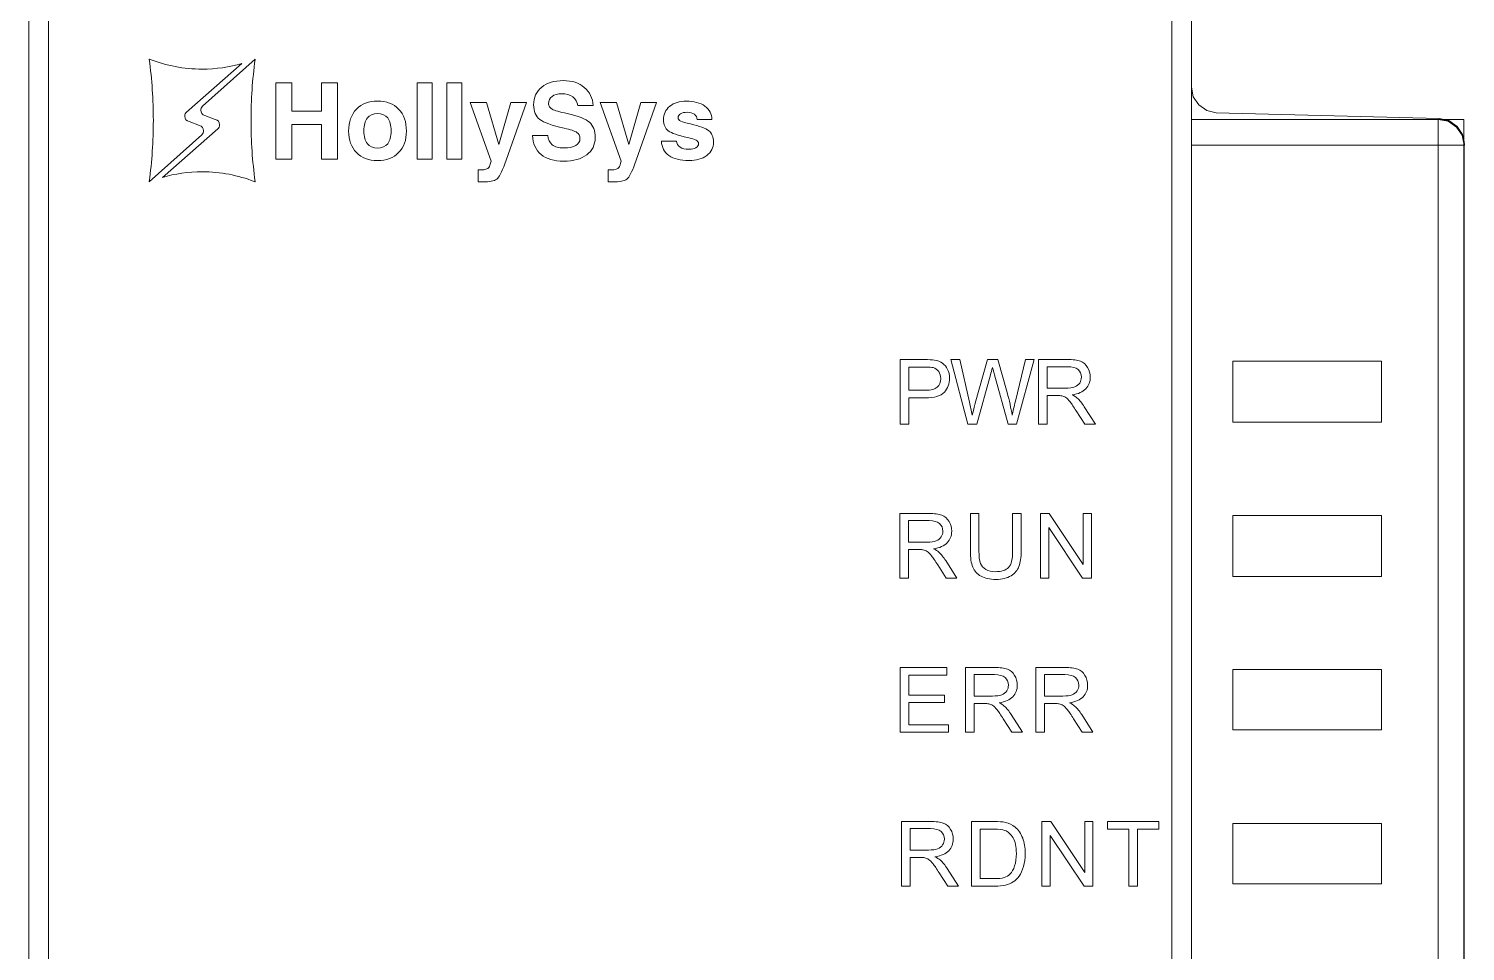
# Model space of a CAD drawing. Header units: millimetres. Extents: x 33157 to 59611, y -29750 to 1750.
# Drawn here: x 53839.63 to 53884.44, y -3073.42 to -3044.67 of the extents above; entities that cross this region are included whole.
import ezdxf

# ---------------------------------------------------------------- set-up
doc = ezdxf.new("R2010")
doc.units = ezdxf.units.MM
doc.layers.get('0').update_dxf_attribs({"lineweight": 18})

msp = doc.modelspace()

# ---------------------------------------------------------------- linework, layer by layer
at = {"lineweight": 9}
for p, q in [((53839.626, -3043.278), (53839.626, -3208)), ((53840.24, -3043.278), (53840.24, -3107.761)), ((53875.279, -3043.278), (53875.279, -3107.761)), ((53875.893, -3043.278), (53875.893, -3170.694)), ((53883.594, -3047.493), (53883.594, -3168.946)), ((53884.398, -3048.296), (53884.398, -3168.464)), ((53884.407, -3048.268), (53884.407, -3048.296))]:
    msp.add_line(p, q, dxfattribs=at)
for points in [[(53875.893, -3170.487), (53884.386, -3170.487), (53884.386, -3047.493), (53875.893, -3047.493)], [(53877.186, -3056.928), (53881.819, -3056.928), (53881.819, -3055.024), (53877.186, -3055.024)], [(53877.186, -3061.738), (53881.819, -3061.738), (53881.819, -3059.835), (53877.186, -3059.835)], [(53877.186, -3066.523), (53881.819, -3066.523), (53881.819, -3064.645), (53877.186, -3064.645)], [(53877.186, -3071.323), (53881.819, -3071.323), (53881.819, -3069.445), (53877.186, -3069.445)]]:
    msp.add_lwpolyline(points, close=True, dxfattribs=at)
for points, knots in [([(53844.958, -3047.681), (53844.958, -3047.681), (53844.958, -3047.681), (53844.958, -3047.681), (53844.958, -3047.681), (53844.628, -3047.56), (53844.628, -3047.56), (53844.55, -3047.544), (53844.491, -3047.475), (53844.491, -3047.392), (53844.491, -3047.34), (53844.515, -3047.295), (53844.551, -3047.263), (53844.551, -3047.263), (53844.55, -3047.262), (53844.55, -3047.262), (53844.55, -3047.262), (53846.278, -3045.751), (53846.278, -3045.751), (53845.884, -3045.864), (53845.467, -3045.925), (53845.036, -3045.925), (53844.463, -3045.925), (53843.915, -3045.817), (53843.41, -3045.622), (53843.402, -3045.619), (53843.394, -3045.617), (53843.385, -3045.614), (53843.385, -3045.614), (53843.385, -3045.624), (53843.385, -3045.624), (53843.469, -3046.246), (53843.513, -3046.88), (53843.513, -3047.525), (53843.513, -3048.169), (53843.469, -3048.803), (53843.385, -3049.424), (53843.385, -3049.424), (53843.385, -3049.438), (53843.385, -3049.438), (53843.385, -3049.438), (53845.024, -3047.969), (53845.024, -3047.969), (53845.024, -3047.969), (53845.024, -3047.968), (53845.024, -3047.968), (53845.057, -3047.937), (53845.077, -3047.893), (53845.077, -3047.844), (53845.077, -3047.768), (53845.027, -3047.703), (53844.958, -3047.681)], [0, 0, 0, 0, 138327.737395, 138327.737395, 138327.737395, 276655.474791, 276655.474791, 276655.474791, 414983.212186, 414983.212186, 414983.212186, 553310.949581, 553310.949581, 553310.949581, 691638.686976, 691638.686976, 691638.686976, 829966.424372, 829966.424372, 829966.424372, 968294.161767, 968294.161767, 968294.161767, 1106621.899162, 1106621.899162, 1106621.899162, 1244949.636558, 1244949.636558, 1244949.636558, 1383277.373953, 1383277.373953, 1383277.373953, 1521605.111348, 1521605.111348, 1521605.111348, 1659932.848743, 1659932.848743, 1659932.848743, 1798260.586139, 1798260.586139, 1798260.586139, 1936588.323534, 1936588.323534, 1936588.323534, 2074916.060929, 2074916.060929, 2074916.060929, 2213243.798325, 2213243.798325, 2213243.798325, 2351571.53572, 2351571.53572, 2351571.53572, 2351571.53572]), ([(53845.115, -3047.37), (53845.115, -3047.37), (53845.115, -3047.37), (53845.115, -3047.37), (53845.115, -3047.37), (53845.445, -3047.49), (53845.445, -3047.49), (53845.523, -3047.507), (53845.581, -3047.576), (53845.581, -3047.659), (53845.581, -3047.71), (53845.558, -3047.756), (53845.522, -3047.788), (53845.522, -3047.788), (53845.522, -3047.789), (53845.522, -3047.789), (53845.522, -3047.789), (53843.795, -3049.3), (53843.795, -3049.3), (53844.189, -3049.187), (53844.605, -3049.125), (53845.037, -3049.125), (53845.61, -3049.125), (53846.158, -3049.233), (53846.662, -3049.429), (53846.671, -3049.432), (53846.679, -3049.434), (53846.688, -3049.437), (53846.688, -3049.437), (53846.688, -3049.426), (53846.688, -3049.426), (53846.604, -3048.805), (53846.56, -3048.171), (53846.56, -3047.526), (53846.56, -3046.882), (53846.604, -3046.248), (53846.688, -3045.626), (53846.688, -3045.626), (53846.688, -3045.613), (53846.688, -3045.613), (53846.688, -3045.613), (53845.048, -3047.081), (53845.048, -3047.081), (53845.048, -3047.081), (53845.049, -3047.082), (53845.049, -3047.082), (53845.016, -3047.114), (53844.995, -3047.157), (53844.995, -3047.206), (53844.995, -3047.283), (53845.046, -3047.347), (53845.115, -3047.37)], [0, 0, 0, 0, 138333.002568, 138333.002568, 138333.002568, 276666.005136, 276666.005136, 276666.005136, 414999.007704, 414999.007704, 414999.007704, 553332.010272, 553332.010272, 553332.010272, 691665.01284, 691665.01284, 691665.01284, 829998.015408, 829998.015408, 829998.015408, 968331.017977, 968331.017977, 968331.017977, 1106664.020545, 1106664.020545, 1106664.020545, 1244997.023113, 1244997.023113, 1244997.023113, 1383330.025681, 1383330.025681, 1383330.025681, 1521663.028249, 1521663.028249, 1521663.028249, 1659996.030817, 1659996.030817, 1659996.030817, 1798329.033385, 1798329.033385, 1798329.033385, 1936662.035953, 1936662.035953, 1936662.035953, 2074995.038521, 2074995.038521, 2074995.038521, 2213328.041089, 2213328.041089, 2213328.041089, 2351661.043657, 2351661.043657, 2351661.043657, 2351661.043657]), ([(53847.331, -3046.348), (53847.331, -3046.348), (53847.579, -3046.348), (53847.579, -3046.348), (53847.579, -3046.348), (53847.829, -3046.348), (53847.829, -3046.348), (53847.829, -3046.348), (53847.829, -3047.239), (53847.829, -3047.239), (53847.829, -3047.239), (53848.76, -3047.239), (53848.76, -3047.239), (53848.76, -3047.239), (53848.76, -3046.348), (53848.76, -3046.348), (53848.76, -3046.348), (53849.008, -3046.348), (53849.008, -3046.348), (53849.008, -3046.348), (53849.258, -3046.348), (53849.258, -3046.348), (53849.258, -3046.348), (53849.258, -3048.728), (53849.258, -3048.728), (53849.258, -3048.728), (53849.009, -3048.728), (53849.009, -3048.728), (53849.009, -3048.728), (53848.76, -3048.728), (53848.76, -3048.728), (53848.76, -3048.728), (53848.76, -3047.649), (53848.76, -3047.649), (53848.76, -3047.649), (53847.829, -3047.649), (53847.829, -3047.649), (53847.829, -3047.649), (53847.829, -3048.728), (53847.829, -3048.728), (53847.829, -3048.728), (53847.581, -3048.728), (53847.581, -3048.728), (53847.581, -3048.728), (53847.331, -3048.728), (53847.331, -3048.728), (53847.331, -3048.728), (53847.331, -3046.348), (53847.331, -3046.348)], [0, 0, 0, 0, 138718.343316, 138718.343316, 138718.343316, 277436.686632, 277436.686632, 277436.686632, 416155.029948, 416155.029948, 416155.029948, 554873.373264, 554873.373264, 554873.373264, 693591.71658, 693591.71658, 693591.71658, 832310.059896, 832310.059896, 832310.059896, 971028.403212, 971028.403212, 971028.403212, 1109746.746529, 1109746.746529, 1109746.746529, 1248465.089845, 1248465.089845, 1248465.089845, 1387183.433161, 1387183.433161, 1387183.433161, 1525901.776477, 1525901.776477, 1525901.776477, 1664620.119793, 1664620.119793, 1664620.119793, 1803338.463109, 1803338.463109, 1803338.463109, 1942056.806425, 1942056.806425, 1942056.806425, 2080775.149741, 2080775.149741, 2080775.149741, 2219493.493057, 2219493.493057, 2219493.493057, 2219493.493057]), ([(53851.746, -3046.348), (53851.746, -3046.348), (53851.978, -3046.348), (53851.978, -3046.348), (53851.978, -3046.348), (53852.211, -3046.348), (53852.211, -3046.348), (53852.211, -3046.348), (53852.211, -3048.728), (53852.211, -3048.728), (53852.211, -3048.728), (53851.979, -3048.728), (53851.979, -3048.728), (53851.979, -3048.728), (53851.746, -3048.728), (53851.746, -3048.728), (53851.746, -3048.728), (53851.746, -3046.348), (53851.746, -3046.348)], [0, 0, 0, 0, 146897.049911, 146897.049911, 146897.049911, 293794.099822, 293794.099822, 293794.099822, 440691.149733, 440691.149733, 440691.149733, 587588.199644, 587588.199644, 587588.199644, 734485.249555, 734485.249555, 734485.249555, 881382.299466, 881382.299466, 881382.299466, 881382.299466]), ([(53852.668, -3046.348), (53852.668, -3046.348), (53852.899, -3046.348), (53852.899, -3046.348), (53852.899, -3046.348), (53853.132, -3046.348), (53853.132, -3046.348), (53853.132, -3046.348), (53853.132, -3048.728), (53853.132, -3048.728), (53853.132, -3048.728), (53852.901, -3048.728), (53852.901, -3048.728), (53852.901, -3048.728), (53852.668, -3048.728), (53852.668, -3048.728), (53852.668, -3048.728), (53852.668, -3046.348), (53852.668, -3046.348)], [0, 0, 0, 0, 146899.489613, 146899.489613, 146899.489613, 293798.979227, 293798.979227, 293798.979227, 440698.46884, 440698.46884, 440698.46884, 587597.958453, 587597.958453, 587597.958453, 734497.448067, 734497.448067, 734497.448067, 881396.93768, 881396.93768, 881396.93768, 881396.93768]), ([(53856.75, -3047.063), (53856.742, -3046.95), (53856.692, -3046.859), (53856.601, -3046.793), (53856.511, -3046.726), (53856.393, -3046.693), (53856.247, -3046.693), (53856.121, -3046.693), (53856.022, -3046.721), (53855.951, -3046.776), (53855.88, -3046.832), (53855.844, -3046.909), (53855.844, -3047.009), (53855.844, -3047.08), (53855.882, -3047.135), (53855.956, -3047.174), (53856.029, -3047.213), (53856.185, -3047.258), (53856.424, -3047.311), (53856.77, -3047.389), (53857.002, -3047.479), (53857.119, -3047.58), (53857.236, -3047.681), (53857.294, -3047.842), (53857.294, -3048.064), (53857.294, -3048.288), (53857.206, -3048.465), (53857.03, -3048.596), (53856.854, -3048.728), (53856.616, -3048.793), (53856.316, -3048.793), (53856.015, -3048.793), (53855.779, -3048.723), (53855.61, -3048.584), (53855.44, -3048.445), (53855.35, -3048.247), (53855.338, -3047.99), (53855.338, -3047.99), (53855.817, -3047.99), (53855.817, -3047.99), (53855.822, -3048.116), (53855.868, -3048.213), (53855.954, -3048.281), (53856.041, -3048.349), (53856.161, -3048.383), (53856.316, -3048.383), (53856.474, -3048.383), (53856.599, -3048.358), (53856.688, -3048.306), (53856.777, -3048.255), (53856.821, -3048.184), (53856.821, -3048.094), (53856.821, -3048.004), (53856.789, -3047.938), (53856.725, -3047.896), (53856.662, -3047.854), (53856.528, -3047.81), (53856.323, -3047.765), (53855.945, -3047.681), (53855.693, -3047.589), (53855.565, -3047.491), (53855.439, -3047.394), (53855.376, -3047.242), (53855.376, -3047.036), (53855.376, -3046.805), (53855.46, -3046.622), (53855.627, -3046.486), (53855.794, -3046.351), (53856.021, -3046.283), (53856.306, -3046.283), (53856.572, -3046.283), (53856.79, -3046.353), (53856.957, -3046.494), (53857.124, -3046.635), (53857.217, -3046.824), (53857.236, -3047.063), (53857.236, -3047.063), (53856.75, -3047.063), (53856.75, -3047.063)], [0, 0, 0, 0, 136853.183885, 136853.183885, 136853.183885, 273706.367769, 273706.367769, 273706.367769, 410559.551654, 410559.551654, 410559.551654, 547412.735538, 547412.735538, 547412.735538, 684265.919423, 684265.919423, 684265.919423, 821119.103307, 821119.103307, 821119.103307, 957972.287192, 957972.287192, 957972.287192, 1094825.471076, 1094825.471076, 1094825.471076, 1231678.654961, 1231678.654961, 1231678.654961, 1368531.838845, 1368531.838845, 1368531.838845, 1505385.02273, 1505385.02273, 1505385.02273, 1642238.206615, 1642238.206615, 1642238.206615, 1779091.390499, 1779091.390499, 1779091.390499, 1915944.574384, 1915944.574384, 1915944.574384, 2052797.758268, 2052797.758268, 2052797.758268, 2189650.942153, 2189650.942153, 2189650.942153, 2326504.126037, 2326504.126037, 2326504.126037, 2463357.309922, 2463357.309922, 2463357.309922, 2600210.493806, 2600210.493806, 2600210.493806, 2737063.677691, 2737063.677691, 2737063.677691, 2873916.861575, 2873916.861575, 2873916.861575, 3010770.04546, 3010770.04546, 3010770.04546, 3147623.229345, 3147623.229345, 3147623.229345, 3284476.413229, 3284476.413229, 3284476.413229, 3421329.597114, 3421329.597114, 3421329.597114, 3558182.780998, 3558182.780998, 3558182.780998, 3558182.780998]), ([(53849.849, -3048.527), (53849.686, -3048.362), (53849.605, -3048.139), (53849.605, -3047.858), (53849.605, -3047.571), (53849.686, -3047.343), (53849.849, -3047.174), (53850.012, -3047.006), (53850.231, -3046.921), (53850.506, -3046.921), (53850.783, -3046.921), (53851.003, -3047.006), (53851.165, -3047.174), (53851.327, -3047.343), (53851.408, -3047.571), (53851.408, -3047.858), (53851.408, -3048.139), (53851.327, -3048.362), (53851.165, -3048.527), (53851.003, -3048.692), (53850.783, -3048.774), (53850.506, -3048.774), (53850.231, -3048.774), (53850.012, -3048.692), (53849.849, -3048.527)], [0, 0, 0, 0, 143625.908981, 143625.908981, 143625.908981, 287251.817962, 287251.817962, 287251.817962, 430877.726943, 430877.726943, 430877.726943, 574503.635923, 574503.635923, 574503.635923, 718129.544904, 718129.544904, 718129.544904, 861755.453885, 861755.453885, 861755.453885, 1005381.362866, 1005381.362866, 1005381.362866, 1149007.271847, 1149007.271847, 1149007.271847, 1149007.271847]), ([(53854.517, -3048.766), (53854.416, -3049.063), (53854.328, -3049.249), (53854.256, -3049.325), (53854.184, -3049.4), (53854.054, -3049.438), (53853.869, -3049.438), (53853.869, -3049.438), (53853.647, -3049.433), (53853.647, -3049.433), (53853.647, -3049.433), (53853.647, -3049.061), (53853.647, -3049.061), (53853.657, -3049.065), (53853.687, -3049.067), (53853.736, -3049.067), (53853.86, -3049.067), (53853.941, -3049.042), (53853.979, -3048.991), (53854.002, -3048.959), (53854.026, -3048.892), (53854.05, -3048.79), (53854.05, -3048.79), (53853.393, -3046.967), (53853.393, -3046.967), (53853.393, -3046.967), (53853.649, -3046.967), (53853.649, -3046.967), (53853.649, -3046.967), (53853.906, -3046.967), (53853.906, -3046.967), (53853.906, -3046.967), (53854.289, -3048.274), (53854.289, -3048.274), (53854.289, -3048.274), (53854.29, -3048.274), (53854.29, -3048.274), (53854.29, -3048.274), (53854.663, -3046.967), (53854.663, -3046.967), (53854.663, -3046.967), (53854.906, -3046.967), (53854.906, -3046.967), (53854.906, -3046.967), (53855.149, -3046.967), (53855.149, -3046.967), (53855.149, -3046.967), (53854.517, -3048.766), (53854.517, -3048.766)], [0, 0, 0, 0, 138734.910736, 138734.910736, 138734.910736, 277469.821472, 277469.821472, 277469.821472, 416204.732208, 416204.732208, 416204.732208, 554939.642944, 554939.642944, 554939.642944, 693674.55368, 693674.55368, 693674.55368, 832409.464416, 832409.464416, 832409.464416, 971144.375152, 971144.375152, 971144.375152, 1109879.285888, 1109879.285888, 1109879.285888, 1248614.196624, 1248614.196624, 1248614.196624, 1387349.10736, 1387349.10736, 1387349.10736, 1526084.018096, 1526084.018096, 1526084.018096, 1664818.928832, 1664818.928832, 1664818.928832, 1803553.839568, 1803553.839568, 1803553.839568, 1942288.750304, 1942288.750304, 1942288.750304, 2081023.66104, 2081023.66104, 2081023.66104, 2219758.571775, 2219758.571775, 2219758.571775, 2219758.571775]), ([(53858.574, -3048.766), (53858.473, -3049.063), (53858.386, -3049.249), (53858.313, -3049.325), (53858.241, -3049.4), (53858.112, -3049.438), (53857.926, -3049.438), (53857.926, -3049.438), (53857.704, -3049.433), (53857.704, -3049.433), (53857.704, -3049.433), (53857.704, -3049.061), (53857.704, -3049.061), (53857.715, -3049.065), (53857.744, -3049.067), (53857.793, -3049.067), (53857.917, -3049.067), (53857.998, -3049.042), (53858.036, -3048.991), (53858.06, -3048.959), (53858.083, -3048.892), (53858.107, -3048.79), (53858.107, -3048.79), (53857.45, -3046.967), (53857.45, -3046.967), (53857.45, -3046.967), (53857.706, -3046.967), (53857.706, -3046.967), (53857.706, -3046.967), (53857.963, -3046.967), (53857.963, -3046.967), (53857.963, -3046.967), (53858.347, -3048.274), (53858.347, -3048.274), (53858.347, -3048.274), (53858.347, -3048.274), (53858.347, -3048.274), (53858.347, -3048.274), (53858.72, -3046.967), (53858.72, -3046.967), (53858.72, -3046.967), (53858.963, -3046.967), (53858.963, -3046.967), (53858.963, -3046.967), (53859.206, -3046.967), (53859.206, -3046.967), (53859.206, -3046.967), (53858.574, -3048.766), (53858.574, -3048.766)], [0, 0, 0, 0, 138745.053413, 138745.053413, 138745.053413, 277490.106825, 277490.106825, 277490.106825, 416235.160238, 416235.160238, 416235.160238, 554980.21365, 554980.21365, 554980.21365, 693725.267063, 693725.267063, 693725.267063, 832470.320476, 832470.320476, 832470.320476, 971215.373888, 971215.373888, 971215.373888, 1109960.427301, 1109960.427301, 1109960.427301, 1248705.480713, 1248705.480713, 1248705.480713, 1387450.534126, 1387450.534126, 1387450.534126, 1526195.587538, 1526195.587538, 1526195.587538, 1664940.640951, 1664940.640951, 1664940.640951, 1803685.694364, 1803685.694364, 1803685.694364, 1942430.747776, 1942430.747776, 1942430.747776, 2081175.801189, 2081175.801189, 2081175.801189, 2219920.854601, 2219920.854601, 2219920.854601, 2219920.854601]), ([(53860.476, -3047.496), (53860.476, -3047.428), (53860.448, -3047.373), (53860.391, -3047.332), (53860.335, -3047.291), (53860.261, -3047.27), (53860.168, -3047.27), (53860.078, -3047.27), (53860.008, -3047.286), (53859.958, -3047.316), (53859.908, -3047.347), (53859.883, -3047.39), (53859.883, -3047.445), (53859.883, -3047.484), (53859.911, -3047.518), (53859.968, -3047.546), (53860.025, -3047.573), (53860.125, -3047.602), (53860.268, -3047.635), (53860.554, -3047.699), (53860.744, -3047.768), (53860.841, -3047.844), (53860.937, -3047.919), (53860.985, -3048.038), (53860.985, -3048.2), (53860.985, -3048.372), (53860.915, -3048.511), (53860.775, -3048.617), (53860.635, -3048.722), (53860.451, -3048.774), (53860.222, -3048.774), (53859.951, -3048.774), (53859.742, -3048.723), (53859.595, -3048.619), (53859.449, -3048.515), (53859.371, -3048.364), (53859.361, -3048.166), (53859.361, -3048.166), (53859.834, -3048.166), (53859.834, -3048.166), (53859.837, -3048.247), (53859.873, -3048.31), (53859.942, -3048.356), (53860.01, -3048.402), (53860.104, -3048.425), (53860.221, -3048.425), (53860.314, -3048.425), (53860.387, -3048.409), (53860.439, -3048.377), (53860.492, -3048.345), (53860.518, -3048.301), (53860.518, -3048.244), (53860.518, -3048.204), (53860.493, -3048.17), (53860.442, -3048.142), (53860.391, -3048.115), (53860.302, -3048.087), (53860.175, -3048.059), (53859.877, -3047.992), (53859.678, -3047.921), (53859.577, -3047.847), (53859.477, -3047.774), (53859.427, -3047.66), (53859.427, -3047.505), (53859.427, -3047.331), (53859.492, -3047.189), (53859.622, -3047.082), (53859.752, -3046.975), (53859.923, -3046.921), (53860.136, -3046.921), (53860.376, -3046.921), (53860.569, -3046.974), (53860.716, -3047.079), (53860.862, -3047.184), (53860.936, -3047.323), (53860.936, -3047.496), (53860.936, -3047.496), (53860.936, -3047.496), (53860.936, -3047.496), (53860.936, -3047.496), (53860.476, -3047.496), (53860.476, -3047.496)], [0, 0, 0, 0, 136694.950873, 136694.950873, 136694.950873, 273389.901747, 273389.901747, 273389.901747, 410084.85262, 410084.85262, 410084.85262, 546779.803493, 546779.803493, 546779.803493, 683474.754367, 683474.754367, 683474.754367, 820169.70524, 820169.70524, 820169.70524, 956864.656113, 956864.656113, 956864.656113, 1093559.606987, 1093559.606987, 1093559.606987, 1230254.55786, 1230254.55786, 1230254.55786, 1366949.508733, 1366949.508733, 1366949.508733, 1503644.459607, 1503644.459607, 1503644.459607, 1640339.41048, 1640339.41048, 1640339.41048, 1777034.361353, 1777034.361353, 1777034.361353, 1913729.312227, 1913729.312227, 1913729.312227, 2050424.2631, 2050424.2631, 2050424.2631, 2187119.213973, 2187119.213973, 2187119.213973, 2323814.164847, 2323814.164847, 2323814.164847, 2460509.11572, 2460509.11572, 2460509.11572, 2597204.066593, 2597204.066593, 2597204.066593, 2733899.017467, 2733899.017467, 2733899.017467, 2870593.96834, 2870593.96834, 2870593.96834, 3007288.919213, 3007288.919213, 3007288.919213, 3143983.870086, 3143983.870086, 3143983.870086, 3280678.82096, 3280678.82096, 3280678.82096, 3417373.771833, 3417373.771833, 3417373.771833, 3554068.722706, 3554068.722706, 3554068.722706, 3690763.67358, 3690763.67358, 3690763.67358, 3690763.67358]), ([(53850.823, -3048.249), (53850.895, -3048.159), (53850.931, -3048.027), (53850.931, -3047.853), (53850.931, -3047.675), (53850.895, -3047.54), (53850.823, -3047.448), (53850.75, -3047.356), (53850.645, -3047.31), (53850.506, -3047.31), (53850.367, -3047.31), (53850.262, -3047.356), (53850.19, -3047.448), (53850.118, -3047.54), (53850.082, -3047.675), (53850.082, -3047.853), (53850.082, -3048.027), (53850.118, -3048.159), (53850.19, -3048.249), (53850.262, -3048.34), (53850.367, -3048.385), (53850.506, -3048.385), (53850.645, -3048.385), (53850.75, -3048.34), (53850.823, -3048.249)], [0, 0, 0, 0, 143627.116176, 143627.116176, 143627.116176, 287254.232353, 287254.232353, 287254.232353, 430881.348529, 430881.348529, 430881.348529, 574508.464705, 574508.464705, 574508.464705, 718135.580882, 718135.580882, 718135.580882, 861762.697058, 861762.697058, 861762.697058, 1005389.813234, 1005389.813234, 1005389.813234, 1149016.92941, 1149016.92941, 1149016.92941, 1149016.92941]), ([(53866.808, -3056.997), (53866.808, -3056.997), (53866.808, -3054.977), (53866.808, -3054.977), (53866.808, -3054.977), (53867.571, -3054.977), (53867.571, -3054.977), (53867.705, -3054.977), (53867.807, -3054.983), (53867.878, -3054.996), (53867.977, -3055.012), (53868.061, -3055.044), (53868.128, -3055.09), (53868.195, -3055.136), (53868.249, -3055.201), (53868.29, -3055.285), (53868.331, -3055.368), (53868.351, -3055.46), (53868.351, -3055.56), (53868.351, -3055.731), (53868.297, -3055.876), (53868.187, -3055.995), (53868.078, -3056.114), (53867.88, -3056.173), (53867.594, -3056.173), (53867.594, -3056.173), (53867.076, -3056.173), (53867.076, -3056.173), (53867.076, -3056.173), (53867.076, -3056.997), (53867.076, -3056.997), (53867.076, -3056.997), (53866.808, -3056.997), (53866.808, -3056.997)], [0, 0, 0, 0, 140864.8048, 140864.8048, 140864.8048, 281729.6096, 281729.6096, 281729.6096, 422594.414401, 422594.414401, 422594.414401, 563459.219201, 563459.219201, 563459.219201, 704324.024001, 704324.024001, 704324.024001, 845188.828801, 845188.828801, 845188.828801, 986053.633602, 986053.633602, 986053.633602, 1126918.438402, 1126918.438402, 1126918.438402, 1267783.243202, 1267783.243202, 1267783.243202, 1408648.048002, 1408648.048002, 1408648.048002, 1549512.852803, 1549512.852803, 1549512.852803, 1549512.852803]), ([(53868.921, -3056.997), (53868.921, -3056.997), (53868.389, -3054.977), (53868.389, -3054.977), (53868.389, -3054.977), (53868.667, -3054.977), (53868.667, -3054.977), (53868.667, -3054.977), (53868.969, -3056.302), (53868.969, -3056.302), (53869.002, -3056.44), (53869.032, -3056.578), (53869.056, -3056.715), (53869.11, -3056.499), (53869.141, -3056.375), (53869.15, -3056.342), (53869.15, -3056.342), (53869.532, -3054.977), (53869.532, -3054.977), (53869.532, -3054.977), (53869.854, -3054.977), (53869.854, -3054.977), (53869.854, -3054.977), (53870.143, -3056), (53870.143, -3056), (53870.215, -3056.254), (53870.267, -3056.492), (53870.301, -3056.715), (53870.328, -3056.587), (53870.362, -3056.441), (53870.404, -3056.276), (53870.404, -3056.276), (53870.72, -3054.977), (53870.72, -3054.977), (53870.72, -3054.977), (53870.988, -3054.977), (53870.988, -3054.977), (53870.988, -3054.977), (53870.435, -3056.997), (53870.435, -3056.997), (53870.435, -3056.997), (53870.175, -3056.997), (53870.175, -3056.997), (53870.175, -3056.997), (53869.751, -3055.458), (53869.751, -3055.458), (53869.715, -3055.329), (53869.694, -3055.25), (53869.686, -3055.221), (53869.663, -3055.313), (53869.642, -3055.392), (53869.624, -3055.457), (53869.624, -3055.457), (53869.2, -3056.997), (53869.2, -3056.997), (53869.2, -3056.997), (53868.921, -3056.997), (53868.921, -3056.997)], [0, 0, 0, 0, 137923.432674, 137923.432674, 137923.432674, 275846.865349, 275846.865349, 275846.865349, 413770.298023, 413770.298023, 413770.298023, 551693.730698, 551693.730698, 551693.730698, 689617.163372, 689617.163372, 689617.163372, 827540.596047, 827540.596047, 827540.596047, 965464.028721, 965464.028721, 965464.028721, 1103387.461396, 1103387.461396, 1103387.461396, 1241310.89407, 1241310.89407, 1241310.89407, 1379234.326745, 1379234.326745, 1379234.326745, 1517157.759419, 1517157.759419, 1517157.759419, 1655081.192094, 1655081.192094, 1655081.192094, 1793004.624768, 1793004.624768, 1793004.624768, 1930928.057443, 1930928.057443, 1930928.057443, 2068851.490117, 2068851.490117, 2068851.490117, 2206774.922792, 2206774.922792, 2206774.922792, 2344698.355466, 2344698.355466, 2344698.355466, 2482621.788141, 2482621.788141, 2482621.788141, 2620545.220815, 2620545.220815, 2620545.220815, 2620545.220815]), ([(53871.124, -3056.997), (53871.124, -3056.997), (53871.124, -3054.977), (53871.124, -3054.977), (53871.124, -3054.977), (53872.02, -3054.977), (53872.02, -3054.977), (53872.2, -3054.977), (53872.337, -3054.995), (53872.43, -3055.031), (53872.524, -3055.067), (53872.599, -3055.131), (53872.655, -3055.223), (53872.711, -3055.315), (53872.739, -3055.416), (53872.739, -3055.527), (53872.739, -3055.671), (53872.692, -3055.792), (53872.599, -3055.89), (53872.507, -3055.988), (53872.364, -3056.05), (53872.17, -3056.077), (53872.241, -3056.111), (53872.294, -3056.145), (53872.331, -3056.178), (53872.409, -3056.249), (53872.483, -3056.339), (53872.552, -3056.447), (53872.552, -3056.447), (53872.902, -3056.997), (53872.902, -3056.997), (53872.902, -3056.997), (53872.568, -3056.997), (53872.568, -3056.997), (53872.568, -3056.997), (53872.301, -3056.577), (53872.301, -3056.577), (53872.223, -3056.455), (53872.159, -3056.362), (53872.108, -3056.298), (53872.057, -3056.233), (53872.012, -3056.189), (53871.972, -3056.163), (53871.933, -3056.137), (53871.892, -3056.12), (53871.85, -3056.109), (53871.82, -3056.103), (53871.771, -3056.1), (53871.702, -3056.1), (53871.702, -3056.1), (53871.392, -3056.1), (53871.392, -3056.1), (53871.392, -3056.1), (53871.392, -3056.997), (53871.392, -3056.997), (53871.392, -3056.997), (53871.124, -3056.997), (53871.124, -3056.997)], [0, 0, 0, 0, 137932.404429, 137932.404429, 137932.404429, 275864.808859, 275864.808859, 275864.808859, 413797.213288, 413797.213288, 413797.213288, 551729.617718, 551729.617718, 551729.617718, 689662.022147, 689662.022147, 689662.022147, 827594.426577, 827594.426577, 827594.426577, 965526.831006, 965526.831006, 965526.831006, 1103459.235436, 1103459.235436, 1103459.235436, 1241391.639865, 1241391.639865, 1241391.639865, 1379324.044294, 1379324.044294, 1379324.044294, 1517256.448724, 1517256.448724, 1517256.448724, 1655188.853153, 1655188.853153, 1655188.853153, 1793121.257583, 1793121.257583, 1793121.257583, 1931053.662012, 1931053.662012, 1931053.662012, 2068986.066442, 2068986.066442, 2068986.066442, 2206918.470871, 2206918.470871, 2206918.470871, 2344850.875301, 2344850.875301, 2344850.875301, 2482783.27973, 2482783.27973, 2482783.27973, 2620715.68416, 2620715.68416, 2620715.68416, 2620715.68416]), ([(53867.076, -3055.936), (53867.076, -3055.936), (53867.598, -3055.936), (53867.598, -3055.936), (53867.771, -3055.936), (53867.893, -3055.904), (53867.966, -3055.84), (53868.039, -3055.775), (53868.075, -3055.685), (53868.075, -3055.568), (53868.075, -3055.484), (53868.054, -3055.411), (53868.011, -3055.351), (53867.968, -3055.291), (53867.912, -3055.251), (53867.842, -3055.231), (53867.797, -3055.22), (53867.714, -3055.214), (53867.593, -3055.214), (53867.593, -3055.214), (53867.076, -3055.214), (53867.076, -3055.214), (53867.076, -3055.214), (53867.076, -3055.936), (53867.076, -3055.936)], [0, 0, 0, 0, 143683.004979, 143683.004979, 143683.004979, 287366.009958, 287366.009958, 287366.009958, 431049.014936, 431049.014936, 431049.014936, 574732.019915, 574732.019915, 574732.019915, 718415.024894, 718415.024894, 718415.024894, 862098.029873, 862098.029873, 862098.029873, 1005781.034852, 1005781.034852, 1005781.034852, 1149464.03983, 1149464.03983, 1149464.03983, 1149464.03983]), ([(53871.392, -3055.868), (53871.392, -3055.868), (53871.966, -3055.868), (53871.966, -3055.868), (53872.088, -3055.868), (53872.183, -3055.856), (53872.252, -3055.83), (53872.321, -3055.805), (53872.373, -3055.765), (53872.408, -3055.709), (53872.444, -3055.653), (53872.462, -3055.593), (53872.462, -3055.528), (53872.462, -3055.432), (53872.428, -3055.353), (53872.358, -3055.292), (53872.289, -3055.23), (53872.18, -3055.2), (53872.031, -3055.2), (53872.031, -3055.2), (53871.392, -3055.2), (53871.392, -3055.2), (53871.392, -3055.2), (53871.392, -3055.868), (53871.392, -3055.868)], [0, 0, 0, 0, 143694.509615, 143694.509615, 143694.509615, 287389.019231, 287389.019231, 287389.019231, 431083.528846, 431083.528846, 431083.528846, 574778.038461, 574778.038461, 574778.038461, 718472.548076, 718472.548076, 718472.548076, 862167.057692, 862167.057692, 862167.057692, 1005861.567307, 1005861.567307, 1005861.567307, 1149556.076922, 1149556.076922, 1149556.076922, 1149556.076922]), ([(53866.803, -3061.797), (53866.803, -3061.797), (53866.803, -3059.777), (53866.803, -3059.777), (53866.803, -3059.777), (53867.698, -3059.777), (53867.698, -3059.777), (53867.879, -3059.777), (53868.015, -3059.795), (53868.109, -3059.831), (53868.203, -3059.867), (53868.277, -3059.931), (53868.333, -3060.023), (53868.389, -3060.115), (53868.417, -3060.216), (53868.417, -3060.327), (53868.417, -3060.471), (53868.371, -3060.592), (53868.278, -3060.69), (53868.185, -3060.788), (53868.042, -3060.85), (53867.848, -3060.877), (53867.919, -3060.911), (53867.973, -3060.945), (53868.01, -3060.978), (53868.088, -3061.049), (53868.162, -3061.139), (53868.231, -3061.247), (53868.231, -3061.247), (53868.58, -3061.797), (53868.58, -3061.797), (53868.58, -3061.797), (53868.246, -3061.797), (53868.246, -3061.797), (53868.246, -3061.797), (53867.979, -3061.377), (53867.979, -3061.377), (53867.902, -3061.255), (53867.837, -3061.162), (53867.787, -3061.098), (53867.736, -3061.033), (53867.691, -3060.989), (53867.651, -3060.963), (53867.611, -3060.937), (53867.57, -3060.92), (53867.529, -3060.909), (53867.499, -3060.903), (53867.45, -3060.9), (53867.38, -3060.9), (53867.38, -3060.9), (53867.071, -3060.9), (53867.071, -3060.9), (53867.071, -3060.9), (53867.071, -3061.797), (53867.071, -3061.797), (53867.071, -3061.797), (53866.803, -3061.797), (53866.803, -3061.797)], [0, 0, 0, 0, 137927.96433, 137927.96433, 137927.96433, 275855.928661, 275855.928661, 275855.928661, 413783.892991, 413783.892991, 413783.892991, 551711.857322, 551711.857322, 551711.857322, 689639.821652, 689639.821652, 689639.821652, 827567.785983, 827567.785983, 827567.785983, 965495.750313, 965495.750313, 965495.750313, 1103423.714644, 1103423.714644, 1103423.714644, 1241351.678974, 1241351.678974, 1241351.678974, 1379279.643305, 1379279.643305, 1379279.643305, 1517207.607635, 1517207.607635, 1517207.607635, 1655135.571966, 1655135.571966, 1655135.571966, 1793063.536296, 1793063.536296, 1793063.536296, 1930991.500627, 1930991.500627, 1930991.500627, 2068919.464957, 2068919.464957, 2068919.464957, 2206847.429288, 2206847.429288, 2206847.429288, 2344775.393618, 2344775.393618, 2344775.393618, 2482703.357949, 2482703.357949, 2482703.357949, 2620631.322279, 2620631.322279, 2620631.322279, 2620631.322279]), ([(53867.071, -3060.668), (53867.071, -3060.668), (53867.645, -3060.668), (53867.645, -3060.668), (53867.767, -3060.668), (53867.862, -3060.656), (53867.931, -3060.63), (53867.999, -3060.605), (53868.052, -3060.565), (53868.087, -3060.509), (53868.123, -3060.453), (53868.141, -3060.393), (53868.141, -3060.328), (53868.141, -3060.232), (53868.106, -3060.153), (53868.037, -3060.092), (53867.968, -3060.03), (53867.859, -3060), (53867.71, -3060), (53867.71, -3060), (53867.071, -3060), (53867.071, -3060), (53867.071, -3060), (53867.071, -3060.668), (53867.071, -3060.668)], [0, 0, 0, 0, 143690.023926, 143690.023926, 143690.023926, 287380.047853, 287380.047853, 287380.047853, 431070.071779, 431070.071779, 431070.071779, 574760.095706, 574760.095706, 574760.095706, 718450.119632, 718450.119632, 718450.119632, 862140.143558, 862140.143558, 862140.143558, 1005830.167485, 1005830.167485, 1005830.167485, 1149520.191411, 1149520.191411, 1149520.191411, 1149520.191411]), ([(53870.316, -3059.777), (53870.316, -3059.777), (53870.584, -3059.777), (53870.584, -3059.777), (53870.584, -3059.777), (53870.584, -3060.944), (53870.584, -3060.944), (53870.584, -3061.147), (53870.561, -3061.308), (53870.515, -3061.428), (53870.469, -3061.547), (53870.386, -3061.644), (53870.267, -3061.719), (53870.147, -3061.793), (53869.99, -3061.831), (53869.795, -3061.831), (53869.607, -3061.831), (53869.452, -3061.799), (53869.332, -3061.733), (53869.212, -3061.668), (53869.126, -3061.574), (53869.075, -3061.45), (53869.024, -3061.326), (53868.998, -3061.158), (53868.998, -3060.944), (53868.998, -3060.944), (53868.998, -3059.777), (53868.998, -3059.777), (53868.998, -3059.777), (53869.266, -3059.777), (53869.266, -3059.777), (53869.266, -3059.777), (53869.266, -3060.943), (53869.266, -3060.943), (53869.266, -3061.119), (53869.282, -3061.248), (53869.315, -3061.331), (53869.347, -3061.414), (53869.403, -3061.479), (53869.482, -3061.523), (53869.561, -3061.569), (53869.658, -3061.591), (53869.772, -3061.591), (53869.968, -3061.591), (53870.108, -3061.547), (53870.191, -3061.458), (53870.274, -3061.368), (53870.316, -3061.197), (53870.316, -3060.943), (53870.316, -3060.943), (53870.316, -3059.777), (53870.316, -3059.777)], [0, 0, 0, 0, 138409.667741, 138409.667741, 138409.667741, 276819.335482, 276819.335482, 276819.335482, 415229.003224, 415229.003224, 415229.003224, 553638.670965, 553638.670965, 553638.670965, 692048.338706, 692048.338706, 692048.338706, 830458.006447, 830458.006447, 830458.006447, 968867.674188, 968867.674188, 968867.674188, 1107277.341929, 1107277.341929, 1107277.341929, 1245687.009671, 1245687.009671, 1245687.009671, 1384096.677412, 1384096.677412, 1384096.677412, 1522506.345153, 1522506.345153, 1522506.345153, 1660916.012894, 1660916.012894, 1660916.012894, 1799325.680635, 1799325.680635, 1799325.680635, 1937735.348376, 1937735.348376, 1937735.348376, 2076145.016118, 2076145.016118, 2076145.016118, 2214554.683859, 2214554.683859, 2214554.683859, 2352964.3516, 2352964.3516, 2352964.3516, 2352964.3516]), ([(53871.184, -3061.797), (53871.184, -3061.797), (53871.184, -3059.777), (53871.184, -3059.777), (53871.184, -3059.777), (53871.459, -3059.777), (53871.459, -3059.777), (53871.459, -3059.777), (53872.519, -3061.363), (53872.519, -3061.363), (53872.519, -3061.363), (53872.519, -3059.777), (53872.519, -3059.777), (53872.519, -3059.777), (53872.776, -3059.777), (53872.776, -3059.777), (53872.776, -3059.777), (53872.776, -3061.797), (53872.776, -3061.797), (53872.776, -3061.797), (53872.501, -3061.797), (53872.501, -3061.797), (53872.501, -3061.797), (53871.441, -3060.211), (53871.441, -3060.211), (53871.441, -3060.211), (53871.441, -3061.797), (53871.441, -3061.797), (53871.441, -3061.797), (53871.184, -3061.797), (53871.184, -3061.797)], [0, 0, 0, 0, 141735.523246, 141735.523246, 141735.523246, 283471.046492, 283471.046492, 283471.046492, 425206.569738, 425206.569738, 425206.569738, 566942.092984, 566942.092984, 566942.092984, 708677.61623, 708677.61623, 708677.61623, 850413.139476, 850413.139476, 850413.139476, 992148.662723, 992148.662723, 992148.662723, 1133884.185969, 1133884.185969, 1133884.185969, 1275619.709215, 1275619.709215, 1275619.709215, 1417355.232461, 1417355.232461, 1417355.232461, 1417355.232461]), ([(53868.848, -3066.597), (53868.848, -3066.597), (53868.848, -3064.577), (53868.848, -3064.577), (53868.848, -3064.577), (53869.744, -3064.577), (53869.744, -3064.577), (53869.924, -3064.577), (53870.061, -3064.595), (53870.154, -3064.631), (53870.248, -3064.667), (53870.323, -3064.731), (53870.379, -3064.823), (53870.435, -3064.915), (53870.462, -3065.016), (53870.462, -3065.127), (53870.462, -3065.271), (53870.416, -3065.392), (53870.323, -3065.49), (53870.23, -3065.588), (53870.087, -3065.65), (53869.894, -3065.677), (53869.965, -3065.711), (53870.018, -3065.745), (53870.055, -3065.778), (53870.133, -3065.849), (53870.207, -3065.939), (53870.276, -3066.047), (53870.276, -3066.047), (53870.626, -3066.597), (53870.626, -3066.597), (53870.626, -3066.597), (53870.292, -3066.597), (53870.292, -3066.597), (53870.292, -3066.597), (53870.024, -3066.177), (53870.024, -3066.177), (53869.947, -3066.055), (53869.882, -3065.962), (53869.832, -3065.898), (53869.781, -3065.833), (53869.736, -3065.789), (53869.696, -3065.763), (53869.657, -3065.737), (53869.616, -3065.72), (53869.574, -3065.709), (53869.544, -3065.703), (53869.495, -3065.7), (53869.426, -3065.7), (53869.426, -3065.7), (53869.116, -3065.7), (53869.116, -3065.7), (53869.116, -3065.7), (53869.116, -3066.597), (53869.116, -3066.597), (53869.116, -3066.597), (53868.848, -3066.597), (53868.848, -3066.597)], [0, 0, 0, 0, 137939.35217, 137939.35217, 137939.35217, 275878.70434, 275878.70434, 275878.70434, 413818.05651, 413818.05651, 413818.05651, 551757.40868, 551757.40868, 551757.40868, 689696.76085, 689696.76085, 689696.76085, 827636.113021, 827636.113021, 827636.113021, 965575.465191, 965575.465191, 965575.465191, 1103514.817361, 1103514.817361, 1103514.817361, 1241454.169531, 1241454.169531, 1241454.169531, 1379393.521701, 1379393.521701, 1379393.521701, 1517332.873871, 1517332.873871, 1517332.873871, 1655272.226041, 1655272.226041, 1655272.226041, 1793211.578211, 1793211.578211, 1793211.578211, 1931150.930381, 1931150.930381, 1931150.930381, 2069090.282551, 2069090.282551, 2069090.282551, 2207029.634722, 2207029.634722, 2207029.634722, 2344968.986892, 2344968.986892, 2344968.986892, 2482908.339062, 2482908.339062, 2482908.339062, 2620847.691232, 2620847.691232, 2620847.691232, 2620847.691232]), ([(53871.043, -3066.597), (53871.043, -3066.597), (53871.043, -3064.577), (53871.043, -3064.577), (53871.043, -3064.577), (53871.938, -3064.577), (53871.938, -3064.577), (53872.119, -3064.577), (53872.256, -3064.595), (53872.349, -3064.631), (53872.443, -3064.667), (53872.518, -3064.731), (53872.573, -3064.823), (53872.629, -3064.915), (53872.657, -3065.016), (53872.657, -3065.127), (53872.657, -3065.271), (53872.611, -3065.392), (53872.518, -3065.49), (53872.425, -3065.588), (53872.282, -3065.65), (53872.089, -3065.677), (53872.16, -3065.711), (53872.213, -3065.745), (53872.25, -3065.778), (53872.328, -3065.849), (53872.402, -3065.939), (53872.471, -3066.047), (53872.471, -3066.047), (53872.82, -3066.597), (53872.82, -3066.597), (53872.82, -3066.597), (53872.486, -3066.597), (53872.486, -3066.597), (53872.486, -3066.597), (53872.219, -3066.177), (53872.219, -3066.177), (53872.142, -3066.055), (53872.077, -3065.962), (53872.027, -3065.898), (53871.976, -3065.833), (53871.931, -3065.789), (53871.891, -3065.763), (53871.851, -3065.737), (53871.811, -3065.72), (53871.769, -3065.709), (53871.739, -3065.703), (53871.69, -3065.7), (53871.621, -3065.7), (53871.621, -3065.7), (53871.311, -3065.7), (53871.311, -3065.7), (53871.311, -3065.7), (53871.311, -3066.597), (53871.311, -3066.597), (53871.311, -3066.597), (53871.043, -3066.597), (53871.043, -3066.597)], [0, 0, 0, 0, 137944.808628, 137944.808628, 137944.808628, 275889.617255, 275889.617255, 275889.617255, 413834.425883, 413834.425883, 413834.425883, 551779.23451, 551779.23451, 551779.23451, 689724.043138, 689724.043138, 689724.043138, 827668.851766, 827668.851766, 827668.851766, 965613.660393, 965613.660393, 965613.660393, 1103558.469021, 1103558.469021, 1103558.469021, 1241503.277649, 1241503.277649, 1241503.277649, 1379448.086276, 1379448.086276, 1379448.086276, 1517392.894904, 1517392.894904, 1517392.894904, 1655337.703531, 1655337.703531, 1655337.703531, 1793282.512159, 1793282.512159, 1793282.512159, 1931227.320787, 1931227.320787, 1931227.320787, 2069172.129414, 2069172.129414, 2069172.129414, 2207116.938042, 2207116.938042, 2207116.938042, 2345061.746669, 2345061.746669, 2345061.746669, 2483006.555297, 2483006.555297, 2483006.555297, 2620951.363925, 2620951.363925, 2620951.363925, 2620951.363925]), ([(53866.809, -3066.597), (53866.809, -3066.597), (53866.809, -3064.577), (53866.809, -3064.577), (53866.809, -3064.577), (53868.268, -3064.577), (53868.268, -3064.577), (53868.268, -3064.577), (53868.268, -3064.814), (53868.268, -3064.814), (53868.268, -3064.814), (53867.077, -3064.814), (53867.077, -3064.814), (53867.077, -3064.814), (53867.077, -3065.435), (53867.077, -3065.435), (53867.077, -3065.435), (53868.192, -3065.435), (53868.192, -3065.435), (53868.192, -3065.435), (53868.192, -3065.672), (53868.192, -3065.672), (53868.192, -3065.672), (53867.077, -3065.672), (53867.077, -3065.672), (53867.077, -3065.672), (53867.077, -3066.36), (53867.077, -3066.36), (53867.077, -3066.36), (53868.316, -3066.36), (53868.316, -3066.36), (53868.316, -3066.36), (53868.316, -3066.597), (53868.316, -3066.597), (53868.316, -3066.597), (53866.809, -3066.597), (53866.809, -3066.597)], [0, 0, 0, 0, 140422.839601, 140422.839601, 140422.839601, 280845.679203, 280845.679203, 280845.679203, 421268.518804, 421268.518804, 421268.518804, 561691.358405, 561691.358405, 561691.358405, 702114.198007, 702114.198007, 702114.198007, 842537.037608, 842537.037608, 842537.037608, 982959.877209, 982959.877209, 982959.877209, 1123382.71681, 1123382.71681, 1123382.71681, 1263805.556412, 1263805.556412, 1263805.556412, 1404228.396013, 1404228.396013, 1404228.396013, 1544651.235614, 1544651.235614, 1544651.235614, 1685074.075216, 1685074.075216, 1685074.075216, 1685074.075216]), ([(53869.116, -3065.468), (53869.116, -3065.468), (53869.69, -3065.468), (53869.69, -3065.468), (53869.812, -3065.468), (53869.907, -3065.456), (53869.976, -3065.43), (53870.045, -3065.405), (53870.097, -3065.365), (53870.132, -3065.309), (53870.168, -3065.253), (53870.186, -3065.193), (53870.186, -3065.128), (53870.186, -3065.032), (53870.151, -3064.953), (53870.082, -3064.892), (53870.013, -3064.83), (53869.904, -3064.8), (53869.755, -3064.8), (53869.755, -3064.8), (53869.116, -3064.8), (53869.116, -3064.8), (53869.116, -3064.8), (53869.116, -3065.468), (53869.116, -3065.468)], [0, 0, 0, 0, 143702.016916, 143702.016916, 143702.016916, 287404.033832, 287404.033832, 287404.033832, 431106.050748, 431106.050748, 431106.050748, 574808.067663, 574808.067663, 574808.067663, 718510.084579, 718510.084579, 718510.084579, 862212.101495, 862212.101495, 862212.101495, 1005914.118411, 1005914.118411, 1005914.118411, 1149616.135327, 1149616.135327, 1149616.135327, 1149616.135327]), ([(53871.311, -3065.468), (53871.311, -3065.468), (53871.885, -3065.468), (53871.885, -3065.468), (53872.007, -3065.468), (53872.102, -3065.456), (53872.171, -3065.43), (53872.24, -3065.405), (53872.292, -3065.365), (53872.327, -3065.309), (53872.363, -3065.253), (53872.381, -3065.193), (53872.381, -3065.128), (53872.381, -3065.032), (53872.346, -3064.953), (53872.277, -3064.892), (53872.208, -3064.83), (53872.099, -3064.8), (53871.95, -3064.8), (53871.95, -3064.8), (53871.311, -3064.8), (53871.311, -3064.8), (53871.311, -3064.8), (53871.311, -3065.468), (53871.311, -3065.468)], [0, 0, 0, 0, 143707.697704, 143707.697704, 143707.697704, 287415.395408, 287415.395408, 287415.395408, 431123.093112, 431123.093112, 431123.093112, 574830.790816, 574830.790816, 574830.790816, 718538.488519, 718538.488519, 718538.488519, 862246.186223, 862246.186223, 862246.186223, 1005953.883927, 1005953.883927, 1005953.883927, 1149661.581631, 1149661.581631, 1149661.581631, 1149661.581631]), ([(53866.849, -3071.397), (53866.849, -3071.397), (53866.849, -3069.377), (53866.849, -3069.377), (53866.849, -3069.377), (53867.745, -3069.377), (53867.745, -3069.377), (53867.925, -3069.377), (53868.062, -3069.395), (53868.155, -3069.431), (53868.249, -3069.467), (53868.324, -3069.531), (53868.38, -3069.623), (53868.436, -3069.715), (53868.464, -3069.816), (53868.464, -3069.927), (53868.464, -3070.071), (53868.417, -3070.192), (53868.324, -3070.29), (53868.232, -3070.388), (53868.089, -3070.45), (53867.895, -3070.477), (53867.966, -3070.511), (53868.019, -3070.545), (53868.056, -3070.578), (53868.134, -3070.649), (53868.208, -3070.739), (53868.277, -3070.847), (53868.277, -3070.847), (53868.627, -3071.397), (53868.627, -3071.397), (53868.627, -3071.397), (53868.293, -3071.397), (53868.293, -3071.397), (53868.293, -3071.397), (53868.026, -3070.977), (53868.026, -3070.977), (53867.948, -3070.855), (53867.884, -3070.762), (53867.833, -3070.698), (53867.782, -3070.633), (53867.737, -3070.589), (53867.697, -3070.563), (53867.658, -3070.537), (53867.617, -3070.52), (53867.575, -3070.509), (53867.545, -3070.503), (53867.496, -3070.5), (53867.427, -3070.5), (53867.427, -3070.5), (53867.117, -3070.5), (53867.117, -3070.5), (53867.117, -3070.5), (53867.117, -3071.397), (53867.117, -3071.397), (53867.117, -3071.397), (53866.849, -3071.397), (53866.849, -3071.397)], [0, 0, 0, 0, 137940.687431, 137940.687431, 137940.687431, 275881.374861, 275881.374861, 275881.374861, 413822.062292, 413822.062292, 413822.062292, 551762.749722, 551762.749722, 551762.749722, 689703.437153, 689703.437153, 689703.437153, 827644.124583, 827644.124583, 827644.124583, 965584.812014, 965584.812014, 965584.812014, 1103525.499445, 1103525.499445, 1103525.499445, 1241466.186875, 1241466.186875, 1241466.186875, 1379406.874306, 1379406.874306, 1379406.874306, 1517347.561736, 1517347.561736, 1517347.561736, 1655288.249167, 1655288.249167, 1655288.249167, 1793228.936597, 1793228.936597, 1793228.936597, 1931169.624028, 1931169.624028, 1931169.624028, 2069110.311459, 2069110.311459, 2069110.311459, 2207050.998889, 2207050.998889, 2207050.998889, 2344991.68632, 2344991.68632, 2344991.68632, 2482932.37375, 2482932.37375, 2482932.37375, 2620873.061181, 2620873.061181, 2620873.061181, 2620873.061181]), ([(53869.038, -3071.397), (53869.038, -3071.397), (53869.038, -3069.377), (53869.038, -3069.377), (53869.038, -3069.377), (53869.735, -3069.377), (53869.735, -3069.377), (53869.892, -3069.377), (53870.012, -3069.386), (53870.094, -3069.405), (53870.21, -3069.432), (53870.309, -3069.481), (53870.391, -3069.55), (53870.498, -3069.64), (53870.577, -3069.755), (53870.63, -3069.895), (53870.683, -3070.036), (53870.709, -3070.196), (53870.709, -3070.376), (53870.709, -3070.529), (53870.691, -3070.665), (53870.656, -3070.784), (53870.62, -3070.902), (53870.574, -3071.001), (53870.518, -3071.078), (53870.461, -3071.156), (53870.4, -3071.217), (53870.333, -3071.261), (53870.267, -3071.306), (53870.187, -3071.34), (53870.093, -3071.363), (53869.998, -3071.386), (53869.89, -3071.397), (53869.768, -3071.397), (53869.768, -3071.397), (53869.038, -3071.397), (53869.038, -3071.397)], [0, 0, 0, 0, 140438.046664, 140438.046664, 140438.046664, 280876.093329, 280876.093329, 280876.093329, 421314.139993, 421314.139993, 421314.139993, 561752.186657, 561752.186657, 561752.186657, 702190.233321, 702190.233321, 702190.233321, 842628.279986, 842628.279986, 842628.279986, 983066.32665, 983066.32665, 983066.32665, 1123504.373314, 1123504.373314, 1123504.373314, 1263942.419979, 1263942.419979, 1263942.419979, 1404380.466643, 1404380.466643, 1404380.466643, 1544818.513307, 1544818.513307, 1544818.513307, 1685256.559971, 1685256.559971, 1685256.559971, 1685256.559971]), ([(53871.231, -3071.397), (53871.231, -3071.397), (53871.231, -3069.377), (53871.231, -3069.377), (53871.231, -3069.377), (53871.505, -3069.377), (53871.505, -3069.377), (53871.505, -3069.377), (53872.565, -3070.963), (53872.565, -3070.963), (53872.565, -3070.963), (53872.565, -3069.377), (53872.565, -3069.377), (53872.565, -3069.377), (53872.822, -3069.377), (53872.822, -3069.377), (53872.822, -3069.377), (53872.822, -3071.397), (53872.822, -3071.397), (53872.822, -3071.397), (53872.548, -3071.397), (53872.548, -3071.397), (53872.548, -3071.397), (53871.487, -3069.811), (53871.487, -3069.811), (53871.487, -3069.811), (53871.487, -3071.397), (53871.487, -3071.397), (53871.487, -3071.397), (53871.231, -3071.397), (53871.231, -3071.397)], [0, 0, 0, 0, 141748.858422, 141748.858422, 141748.858422, 283497.716845, 283497.716845, 283497.716845, 425246.575267, 425246.575267, 425246.575267, 566995.433689, 566995.433689, 566995.433689, 708744.292111, 708744.292111, 708744.292111, 850493.150534, 850493.150534, 850493.150534, 992242.008956, 992242.008956, 992242.008956, 1133990.867378, 1133990.867378, 1133990.867378, 1275739.725801, 1275739.725801, 1275739.725801, 1417488.584223, 1417488.584223, 1417488.584223, 1417488.584223]), ([(53873.942, -3071.397), (53873.942, -3071.397), (53873.942, -3069.614), (53873.942, -3069.614), (53873.942, -3069.614), (53873.276, -3069.614), (53873.276, -3069.614), (53873.276, -3069.614), (53873.276, -3069.377), (53873.276, -3069.377), (53873.276, -3069.377), (53874.876, -3069.377), (53874.876, -3069.377), (53874.876, -3069.377), (53874.876, -3069.614), (53874.876, -3069.614), (53874.876, -3069.614), (53874.21, -3069.614), (53874.21, -3069.614), (53874.21, -3069.614), (53874.21, -3071.397), (53874.21, -3071.397), (53874.21, -3071.397), (53873.942, -3071.397), (53873.942, -3071.397)], [0, 0, 0, 0, 143716.494372, 143716.494372, 143716.494372, 287432.988744, 287432.988744, 287432.988744, 431149.483115, 431149.483115, 431149.483115, 574865.977487, 574865.977487, 574865.977487, 718582.471859, 718582.471859, 718582.471859, 862298.966231, 862298.966231, 862298.966231, 1006015.460603, 1006015.460603, 1006015.460603, 1149731.954974, 1149731.954974, 1149731.954974, 1149731.954974]), ([(53867.117, -3070.268), (53867.117, -3070.268), (53867.691, -3070.268), (53867.691, -3070.268), (53867.813, -3070.268), (53867.908, -3070.256), (53867.977, -3070.23), (53868.046, -3070.205), (53868.098, -3070.165), (53868.133, -3070.109), (53868.169, -3070.053), (53868.187, -3069.993), (53868.187, -3069.928), (53868.187, -3069.832), (53868.153, -3069.753), (53868.083, -3069.692), (53868.014, -3069.63), (53867.905, -3069.6), (53867.756, -3069.6), (53867.756, -3069.6), (53867.117, -3069.6), (53867.117, -3069.6), (53867.117, -3069.6), (53867.117, -3070.268), (53867.117, -3070.268)], [0, 0, 0, 0, 143703.544043, 143703.544043, 143703.544043, 287407.088087, 287407.088087, 287407.088087, 431110.63213, 431110.63213, 431110.63213, 574814.176174, 574814.176174, 574814.176174, 718517.720217, 718517.720217, 718517.720217, 862221.264261, 862221.264261, 862221.264261, 1005924.808304, 1005924.808304, 1005924.808304, 1149628.352348, 1149628.352348, 1149628.352348, 1149628.352348]), ([(53869.307, -3071.16), (53869.307, -3071.16), (53869.737, -3071.16), (53869.737, -3071.16), (53869.871, -3071.16), (53869.975, -3071.148), (53870.051, -3071.123), (53870.126, -3071.098), (53870.187, -3071.063), (53870.232, -3071.018), (53870.295, -3070.955), (53870.344, -3070.869), (53870.379, -3070.762), (53870.415, -3070.655), (53870.433, -3070.525), (53870.433, -3070.372), (53870.433, -3070.16), (53870.398, -3069.997), (53870.329, -3069.884), (53870.26, -3069.77), (53870.175, -3069.694), (53870.076, -3069.655), (53870.005, -3069.627), (53869.889, -3069.614), (53869.73, -3069.614), (53869.73, -3069.614), (53869.307, -3069.614), (53869.307, -3069.614), (53869.307, -3069.614), (53869.307, -3071.16), (53869.307, -3071.16)], [0, 0, 0, 0, 141748.569067, 141748.569067, 141748.569067, 283497.138133, 283497.138133, 283497.138133, 425245.7072, 425245.7072, 425245.7072, 566994.276266, 566994.276266, 566994.276266, 708742.845333, 708742.845333, 708742.845333, 850491.4144, 850491.4144, 850491.4144, 992239.983466, 992239.983466, 992239.983466, 1133988.552533, 1133988.552533, 1133988.552533, 1275737.121599, 1275737.121599, 1275737.121599, 1417485.690666, 1417485.690666, 1417485.690666, 1417485.690666])]:
    msp.add_open_spline(points, degree=3, knots=knots)
for points, knots in [([(53875.893, -3046.482), (53875.893, -3046.482), (53875.95, -3046.784), (53875.95, -3046.784), (53875.95, -3046.784), (53876.12, -3047.039), (53876.12, -3047.039), (53876.12, -3047.039), (53876.375, -3047.219), (53876.375, -3047.219), (53876.375, -3047.219), (53876.668, -3047.285), (53876.668, -3047.285)], [0, 0, 0, 0, 153497.685051, 153497.685051, 153497.685051, 306995.370103, 306995.370103, 306995.370103, 460493.055154, 460493.055154, 460493.055154, 613990.740206, 613990.740206, 613990.740206, 613990.740206]), ([(53884.398, -3048.296), (53884.398, -3048.296), (53884.341, -3047.984), (53884.341, -3047.984), (53884.341, -3047.984), (53884.161, -3047.729), (53884.161, -3047.729), (53884.161, -3047.729), (53883.906, -3047.549), (53883.906, -3047.549), (53883.906, -3047.549), (53883.594, -3047.493), (53883.594, -3047.493)], [0, 0, 0, 0, 153521.330692, 153521.330692, 153521.330692, 307042.661384, 307042.661384, 307042.661384, 460563.992076, 460563.992076, 460563.992076, 614085.322767, 614085.322767, 614085.322767, 614085.322767]), ([(53884.407, -3048.286), (53884.407, -3048.286), (53884.388, -3048.126), (53884.388, -3048.126), (53884.388, -3048.126), (53884.341, -3047.975), (53884.341, -3047.975), (53884.341, -3047.975), (53884.265, -3047.842), (53884.265, -3047.842), (53884.265, -3047.842), (53884.171, -3047.719), (53884.171, -3047.719), (53884.171, -3047.719), (53884.048, -3047.616), (53884.048, -3047.616), (53884.048, -3047.616), (53883.906, -3047.549), (53883.906, -3047.549), (53883.906, -3047.549), (53883.755, -3047.502), (53883.755, -3047.502), (53883.755, -3047.502), (53883.604, -3047.483), (53883.604, -3047.483)], [0, 0, 0, 0, 143715.498887, 143715.498887, 143715.498887, 287430.997774, 287430.997774, 287430.997774, 431146.496661, 431146.496661, 431146.496661, 574861.995548, 574861.995548, 574861.995548, 718577.494435, 718577.494435, 718577.494435, 862292.993322, 862292.993322, 862292.993322, 1006008.492209, 1006008.492209, 1006008.492209, 1149723.991096, 1149723.991096, 1149723.991096, 1149723.991096]), ([(53884.407, -3048.268), (53884.407, -3048.268), (53884.35, -3047.965), (53884.35, -3047.965), (53884.35, -3047.965), (53884.18, -3047.71), (53884.18, -3047.71), (53884.18, -3047.71), (53883.925, -3047.53), (53883.925, -3047.53), (53883.925, -3047.53), (53883.623, -3047.464), (53883.623, -3047.464)], [0, 0, 0, 0, 153521.355706, 153521.355706, 153521.355706, 307042.711411, 307042.711411, 307042.711411, 460564.067117, 460564.067117, 460564.067117, 614085.422822, 614085.422822, 614085.422822, 614085.422822])]:
    msp.add_open_spline(points, degree=3, knots=knots, dxfattribs=at)
for points in [[(53883.594, -3047.493), (53883.594, -3047.493), (53875.893, -3047.493), (53875.893, -3047.493)], [(53876.668, -3047.285), (53876.668, -3047.285), (53883.623, -3047.464), (53883.623, -3047.464)], [(53875.902, -3048.296), (53875.902, -3048.296), (53884.398, -3048.296), (53884.398, -3048.296)]]:
    msp.add_open_spline(points, degree=3, dxfattribs=at)

doc.saveas('drawing.dxf')
